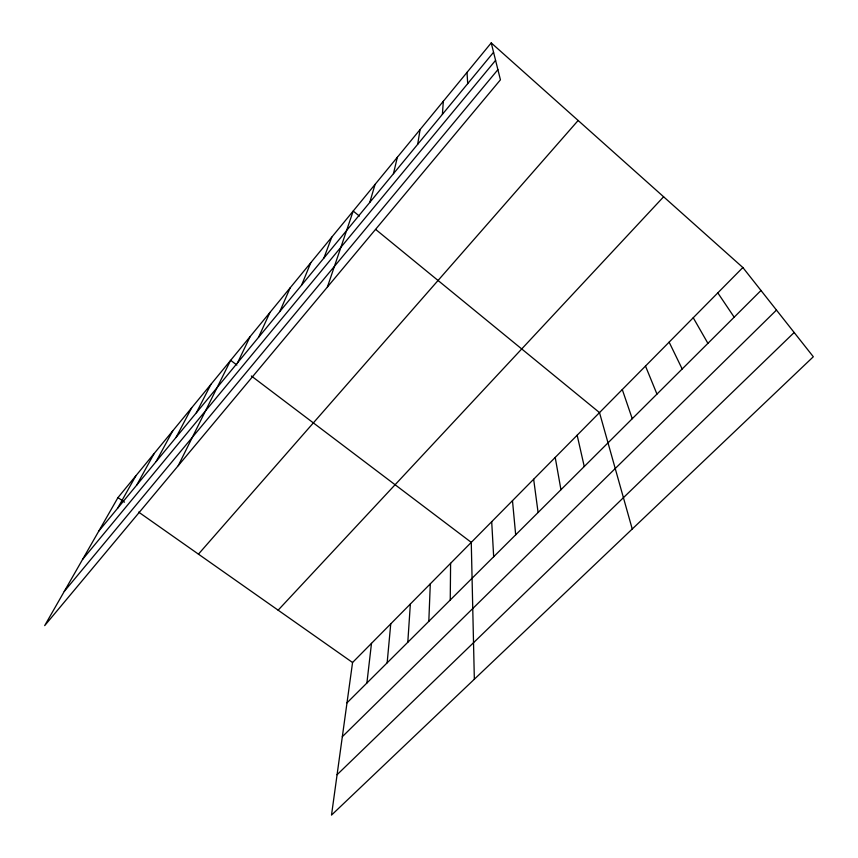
<?xml version="1.0" encoding="UTF-8"?>
<svg xmlns="http://www.w3.org/2000/svg" width="858" height="858" viewBox="0 0 858 858"><rect width="100%" height="100%" fill="white"/><g stroke="black" fill="none" stroke-linecap="round" stroke-linejoin="round"><path stroke-width="1.29" d="M450.246 599.999L450.6 563.298M428.818 621.342L430.298 583.837M407.797 642.277L410.349 604.032M442.406 114.318L443.318 101.255M387.151 662.837L390.744 623.863M366.892 683.022L371.493 643.35M742.867 267.524L352.563 662.505L331.51 815.1L813.32 356.756L742.867 267.524L491.226 42.9L117.975 497.586L44.68 625.621L500.429 79.826L491.226 42.9M417.674 144.326L420.098 129.537M393.457 173.691L397.351 157.25M369.766 202.434L375.053 184.416M327.391 287.055L353.206 211.036L359.352 216.066M323.863 258.108L331.778 237.14M301.619 285.092L310.768 262.73M279.826 311.518L290.165 287.838M258.483 337.419L269.948 312.451M237.559 362.795L250.118 336.615M178.239 465.68L230.652 360.328L236.862 365.025M196.343 412.784L210.982 384.287M176.051 437.398L191.677 407.807M156.156 461.518L172.737 430.877M136.658 485.178L154.15 453.528M117.535 508.376L135.896 475.761M98.777 531.123L493.565 52.274M82.561 559.437L495.581 60.35M64.253 591.43L497.897 69.659M198.434 554.15L578.142 120.485M278.131 610.177L663.609 196.782M346.997 702.841L760.992 290.476M342.331 736.69L776.469 310.092M337.087 774.71L794.165 332.496M117.975 497.586L124.496 502.166M138.631 512.097L352.563 662.505M251.362 375.986L471.267 542.374L474.345 679.225M375.75 229.494L599.506 412.601L632.239 529.021M717.814 292.878L734.18 317.181M693.243 317.75L707.914 343.35M669.133 342.138L682.174 368.983M645.495 366.066L656.96 394.101M622.286 389.553L632.249 418.715M577.155 435.221L584.255 466.516M555.212 457.432L560.95 489.725M533.655 479.247L538.095 512.494M512.483 500.664L515.679 534.824M467.02 72.383L467.707 83.644M491.698 521.707L493.672 556.745"/></g></svg>
